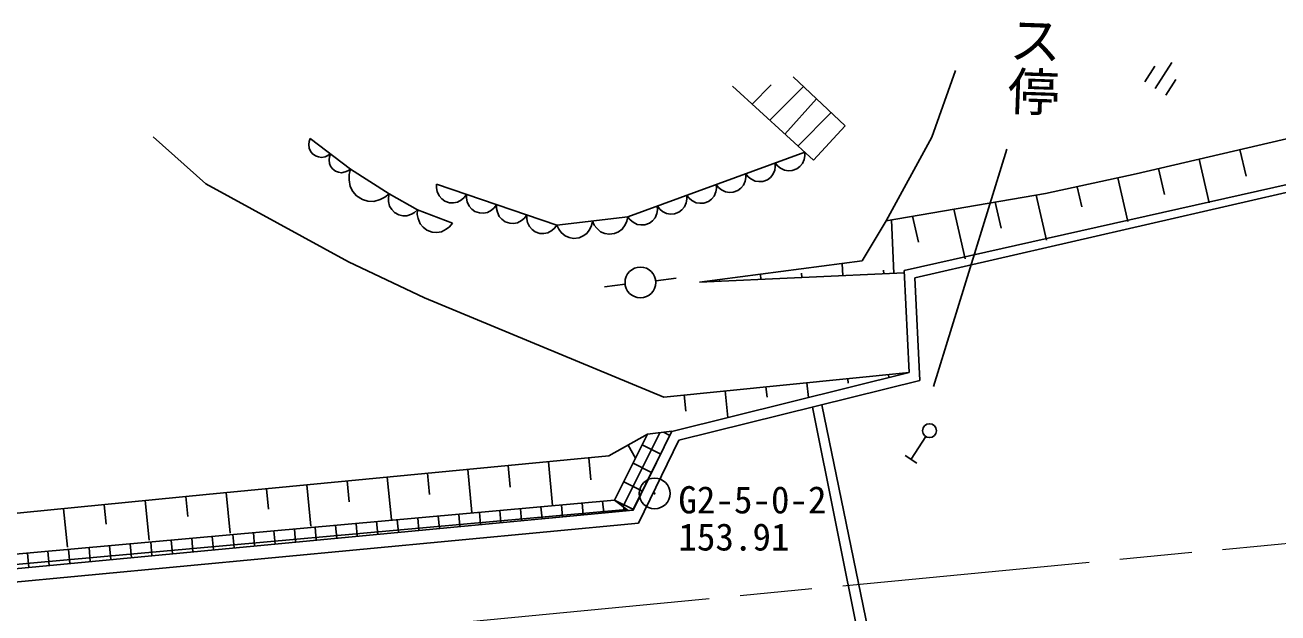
# Model space of a CAD drawing. Units: millimetres, scale not verified. Extents: x 40000 to 680000, y 20000 to 380000.
# Drawn here: x 463588 to 524332, y 279378 to 307875 of the extents above; entities that cross this region are included whole.
import ezdxf
from ezdxf.enums import TextEntityAlignment as Align

# ---------------------------------------------------------------- set-up
doc = ezdxf.new("R2010")
doc.units = ezdxf.units.MM
doc.header["$LTSCALE"] = 1000
doc.linetypes.add('CHAIN', pattern=[18.5, 12, -1.5, 3.5, -1.5])
doc.layers.add('M-BGD', color=7, linetype='Continuous', lineweight=25)
doc.layers.add('M-BMK', color=2, linetype='CHAIN', lineweight=13)
doc.layers.add('M-BGD-HTXT', color=7, linetype='Continuous')
doc.layers.add('M-BMK-SRVR', color=7, linetype='Continuous')
doc.styles.add('@ＭＳ ゴシック', font='')
doc.styles.add('ＭＳ ゴシック', font='')
doc.styles.get('@ＭＳ ゴシック').set_extended_font_data('@MS Gothic')
doc.styles.get('ＭＳ ゴシック').set_extended_font_data('MS Gothic')

# ---------------------------------------------------------------- blocks, each defined once
blk = doc.blocks.new('BUHIN3')
at = {"color": 7, "linetype": 'Continuous', "lineweight": 25}
blk.add_lwpolyline([(-528, -562), (-359, -641), (-186, -677), (40, -683), (224, -623), (390, -531), (554, -356), (636, -185), (685, 2), (664, 228), (615, 396), (528, 562)], dxfattribs=at)
blk = doc.blocks.new('BUHIN4')
at = {"color": 7, "linetype": 'Continuous', "lineweight": 25}
blk.add_lwpolyline([(-264, -825), (-55, -824), (138, -776), (371, -674), (528, -524), (652, -350), (734, -94), (734, 119), (693, 333), (563, 552), (433, 698), (264, 825)], dxfattribs=at)
blk = doc.blocks.new('BUHIN5')
at = {"color": 7, "linetype": 'Continuous', "lineweight": 25}
blk.add_lwpolyline([(-56, -759), (123, -715), (278, -635), (456, -499), (559, -339), (629, -165), (646, 71), (603, 253), (524, 427), (368, 587), (226, 686), (56, 759)], dxfattribs=at)
blk = doc.blocks.new('BUHIN6')
at = {"color": 7, "linetype": 'Continuous', "lineweight": 25}
blk.add_lwpolyline([(-538, -293), (-430, -395), (-309, -465), (-139, -526), (15, -526), (163, -498), (330, -407), (434, -297), (517, -168), (558, 7), (563, 146), (538, 293)], dxfattribs=at)
blk = doc.blocks.new('BUHIN11')
at = {"color": 7, "linetype": 'Continuous', "lineweight": 25}
blk.add_circle((0, 0), 746, dxfattribs=at)
blk = doc.blocks.new('BUHIN26')
at = {"color": 3, "linetype": 'Continuous', "lineweight": 25}
for radius in [746, 22.5]:
    blk.add_circle((0, 0), radius, dxfattribs=at)

msp = doc.modelspace()

# ---------------------------------------------------------------- hatches: boundary and pattern name
at = {"layer": 'M-BGD'}
h = msp.add_hatch(dxfattribs=at)
h.set_pattern_fill('USER', color=256, style=0, pattern_type=2)
h.set_pattern_definition([(63.512, (492173, 284841), (-447.513, 223.007), []), (153.51, (492173, 284841), (-892, -1790.05), []), (153.51, (493067, 285513), (-892, -1790), [])])
h.paths.add_polyline_path([(492173, 284841), (493769, 288043), (494944, 288182), (493075, 284363), (492820, 284339)])
h = msp.add_hatch(dxfattribs=at)
h.set_pattern_fill('USER', color=256, style=0, pattern_type=2)
h.set_pattern_definition([(5.1416, (441791, 280308), (-44.8085, 497.988), []), (95.1416, (441791, 280308), (-1991.95, -179.23), []), (95.1416, (442831, 279900), (-1991.95, -179.23), [])])
h.paths.add_polyline_path([(441791, 280308), (492173, 284841), (492820, 284339), (441855, 279504)])

# ---------------------------------------------------------------- linework, layer by layer
for p, q in [((508705, 305680), (507556, 302448)), ((518368, 305886), (517880, 305130)), ((519195, 306062), (518382, 304802)), ((498847, 304038), (499763, 304975)), ((503357, 302987), (500823, 305372)), ((519376, 305236), (518889, 304480)), ((497892, 304908), (501817, 301331)), ((499703, 303257), (501326, 304899)), ((501957, 304305), (500431, 302594)), ((501065, 302016), (502665, 303638)), ((517461, 300662), (530299, 303661)), ((501817, 301331), (503357, 302987)), ((472345, 300172), (469802, 302452)), ((477410, 302368), (479367, 300891)), ((507556, 302448), (505330, 298390)), ((492814, 298571), (501389, 301721)), ((506205, 295978), (529879, 301295)), ((507638, 290350), (511187, 301861)), ((521004, 299257), (520517, 301376)), ((522784, 300547), (522488, 301836)), ((479367, 300891), (481241, 299697)), ((529907, 300950), (506732, 295625)), ((518833, 299668), (518547, 300916)), ((479270, 296403), (472345, 300172)), ((483534, 300164), (489373, 298172)), ((513060, 299704), (517461, 300662)), ((517059, 298352), (516573, 300469)), ((481241, 299697), (482618, 298918)), ((505330, 298390), (513060, 299704)), ((513114, 297446), (512613, 299628)), ((514820, 299060), (514596, 300038)), ((482618, 298918), (484310, 298271)), ((509170, 296541), (508617, 298949)), ((510906, 298024), (510615, 299289)), ((489373, 298172), (492814, 298571)), ((505330, 298390), (504181, 296451)), ((505715, 295839), (505596, 298436)), ((506906, 297355), (506619, 298609)), ((504181, 296451), (496281, 295410)), ((482952, 294649), (479270, 296403)), ((496281, 295410), (506211, 295862)), ((501246, 295636), (501236, 295849)), ((503232, 295726), (503205, 296323)), ((505218, 295817), (505210, 295986)), ((506446, 291027), (506205, 295978)), ((492677, 295308), (491684, 295189)), ((494167, 295484), (495160, 295598)), ((497274, 295455), (497272, 295498)), ((499260, 295546), (499248, 295801)), ((506732, 295625), (506966, 290641)), ((494557, 289844), (482952, 294649)), ((506446, 291027), (494557, 289844)), ((494943, 288181), (506446, 291027)), ((506966, 290641), (495290, 287752)), ((501492, 290535), (501564, 289819)), ((503474, 290732), (503495, 290517)), ((505455, 290929), (505470, 290786)), ((495548, 289943), (495626, 289156)), ((497530, 290140), (497658, 288853)), ((499511, 290337), (499561, 289837)), ((501765, 289354), (504207, 277232)), ((504729, 277280), (502221, 289467)), ((493769, 288043), (491890, 286990)), ((492173, 284841), (493769, 288043)), ((493075, 284363), (494944, 288182)), ((493769, 288043), (494944, 288182)), ((507255, 287931), (506543, 286826)), ((492829, 287516), (493188, 286877)), ((495290, 287752), (493324, 283734)), ((491890, 286990), (472366, 285120)), ((488961, 286710), (489165, 284584)), ((490914, 286897), (491016, 285824)), ((506257, 287010), (506824, 286645)), ((483104, 286148), (483203, 285115)), ((485057, 286335), (485257, 284249)), ((487009, 286522), (487110, 285469)), ((477247, 285587), (477440, 283579)), ((479199, 285774), (479297, 284760)), ((481152, 285961), (481348, 283914)), ((472366, 285120), (442743, 282178)), ((471379, 285020), (471477, 284048)), ((473342, 285213), (473531, 283244)), ((475295, 285400), (475390, 284406)), ((348626, 270659), (493075, 284363)), ((441791, 280308), (492173, 284841)), ((465456, 284422), (465644, 282568)), ((467431, 284622), (467526, 283680)), ((469405, 284821), (469598, 282907)), ((492821, 284339), (492173, 284841)), ((348807, 270024), (493324, 283734))]:
    msp.add_line(p, q, dxfattribs=at)
for points in [[(479367, 300891), (479300, 300631), (479296, 300377), (479347, 300054), (479482, 299810), (479657, 299600), (479948, 299414), (480213, 299344), (480491, 299326), (480805, 299415), (481029, 299529), (481241, 299697)], [(481241, 299697), (481203, 299510), (481210, 299329), (481258, 299101), (481363, 298933), (481496, 298790), (481709, 298669), (481900, 298629), (482098, 298626), (482318, 298701), (482473, 298790), (482618, 298918)], [(482618, 298918), (482607, 298699), (482646, 298495), (482739, 298246), (482887, 298073), (483061, 297934), (483323, 297833), (483547, 297821), (483771, 297851), (484008, 297974), (484168, 298102), (484310, 298271)]]:
    msp.add_lwpolyline(points, dxfattribs=at)
msp.add_circle((507437, 288213), 335, dxfattribs=at)
at = {"layer": 'M-BMK'}
msp.add_line((466400, 277172), (565251, 286635), dxfattribs=at)

# ---------------------------------------------------------------- block references
at = {"layer": 'M-BGD', "rotation": 294.38184}
for name, p in [('BUHIN6', (477899, 301999)), ('BUHIN6', (478878, 301260)), ('BUHIN5', (499245, 300933)), ('BUHIN5', (500675, 301458)), ('BUHIN5', (497816, 300408)), ('BUHIN3', (484264, 299915)), ('BUHIN3', (485723, 299417)), ('BUHIN5', (496387, 299883)), ('BUHIN3', (487183, 298919)), ('BUHIN5', (494958, 299358)), ('BUHIN3', (488643, 298421)), ('BUHIN4', (491953, 298471)), ('BUHIN5', (493528, 298833)), ('BUHIN4', (490233, 298272)), ('BUHIN11', (493422, 295398))]:
    msp.add_blockref(name, p, dxfattribs=at)
at = {"layer": 'M-BMK-SRVR', "rotation": 294.38184}
msp.add_blockref('BUHIN26', (494113, 285170), dxfattribs=at)

# ---------------------------------------------------------------- texts
at = {"layer": 'M-BGD', "style": '@ＭＳ ゴシック'}
msp.add_text('長浴バス停', height=1833, rotation=268, dxfattribs=at).set_placement((511379, 315962), align=Align.BOTTOM_LEFT)
at = {"layer": 'M-BGD-HTXT', "style": 'ＭＳ ゴシック'}
for s, p in [('G2-5-0-2', (495263, 283807)), ('153.91', (495263, 282007))]:
    msp.add_text(s, height=1320, dxfattribs=at).set_placement(p, align=Align.BOTTOM_LEFT)

doc.saveas('drawing.dxf')
